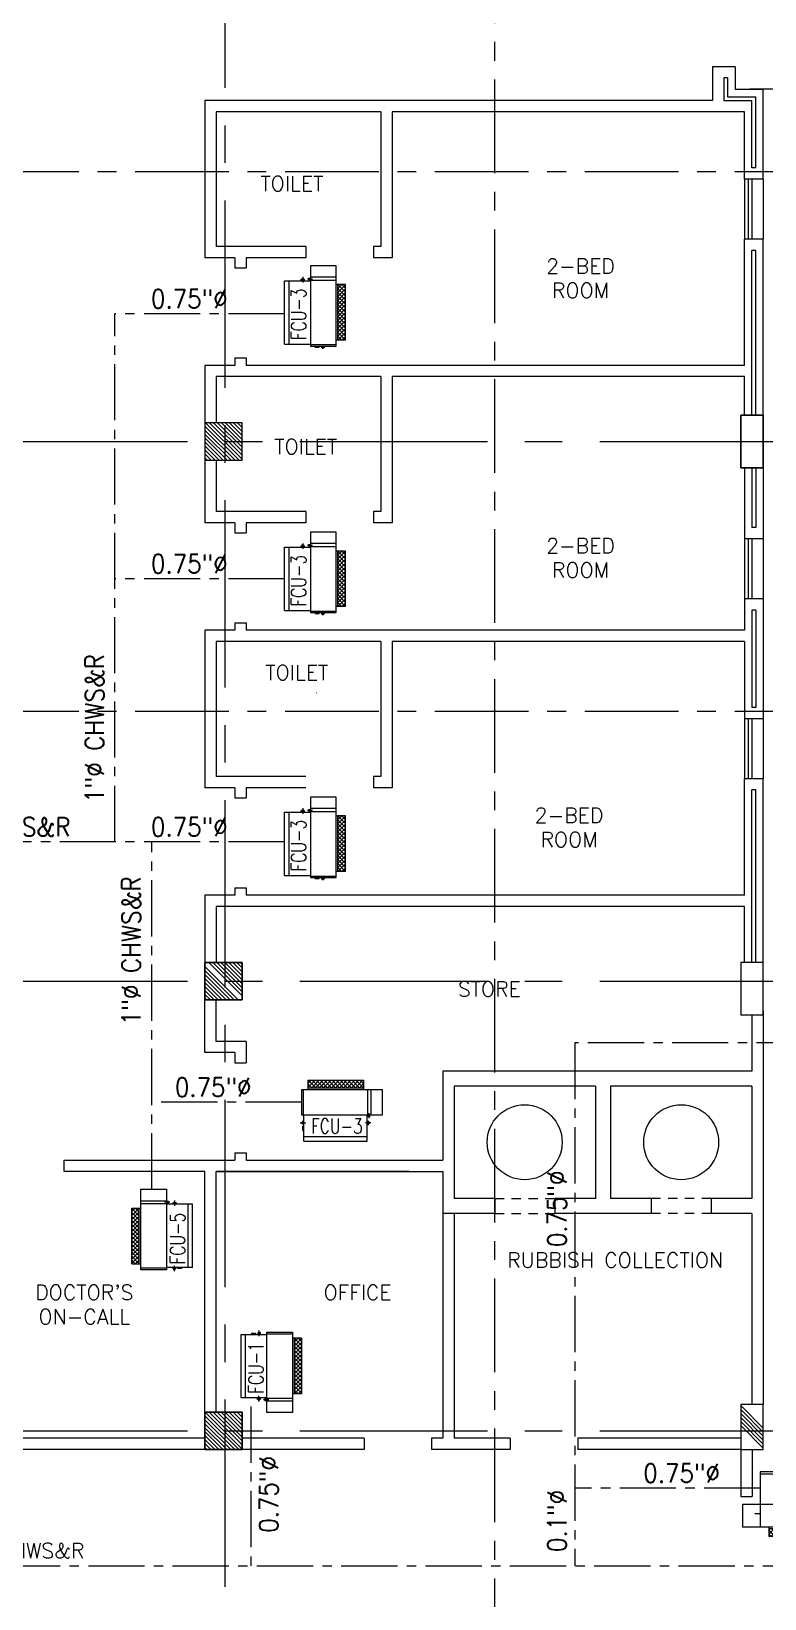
# Model space of a CAD drawing. Extents: x 417866242 to 417866633, y 43498034 to 43498122.
# Drawn here: x 417866590.38 to 417866600.17, y 43498069.42 to 43498090.33 of the extents above; entities that cross this region are included whole.
import ezdxf
from ezdxf.enums import TextEntityAlignment as Align

# ---------------------------------------------------------------- set-up
doc = ezdxf.new("R2010")
doc.units = 0
doc.header["$MEASUREMENT"] = 0
for name, pattern in [('CENTER', [2, 1.25, -0.25, 0.25, -0.25]), ('CENTER2', [1.125, 0.75, -0.125, 0.125, -0.125]), ('CENTERX2', [4, 2.5, -0.5, 0.5, -0.5]), ('HIDDEN2', [0.1875, 0.125, -0.0625])]:
    doc.linetypes.add(name, pattern=pattern)
doc.layers.get('0').update_dxf_attribs({"linetype": 'CONTINUOUS'})
for name, color, linetype in [('AC-CH', 6, 'CENTER2'), ('AC-CHT', 2, 'CONTINUOUS'), ('AXES', 11, 'CENTERX2'), ('AXES1', 11, 'CENTER'), ('COL', 11, 'CONTINUOUS'), ('FCU', 6, 'CONTINUOUS'), ('HAT', 11, 'CONTINUOUS'), ('INSUL', 11, 'CONTINUOUS'), ('RM-NAME', 11, 'CONTINUOUS'), ('ROOF', 11, 'CONTINUOUS'), ('SUNI-FUR', 11, 'CONTINUOUS'), ('TEXTN', 2, 'CONTINUOUS'), ('WALL', 11, 'CONTINUOUS'), ('WIN', 11, 'CONTINUOUS')]:
    doc.layers.add(name, color=color, linetype=linetype)
doc.styles.add('KHRS2', font='ROMANS.shx', dxfattribs={"height": 200})
doc.styles.add('ROMANS', font='ROMANS.shx', dxfattribs={"width": 0.6})

# ---------------------------------------------------------------- blocks, each defined once
blk = doc.blocks.new('C11')
at = {"layer": 'HAT'}
h = blk.add_hatch(dxfattribs=at)
h.set_pattern_fill('ANSI31', color=256, scale=300, style=0)
h.set_pattern_definition([(45, (-248556.182, -75061.005), (-26.5165043, 26.5165043), [])])
h.paths.add_polyline_path([(300, 700), (0, 700), (0, 350), (300, 350)])
h.paths.add_polyline_path([(300, 350), (0, 350), (0, 0), (300, 0)])
at = {"layer": 'COL'}
blk.add_lwpolyline([(300, 700), (300, 0), (0, 0), (0, 700)], close=True, dxfattribs=at)
blk = doc.blocks.new('*X58')
at = {"color": 0}
for p, q in [((227926, 149490), (228426, 149990)), ((227929, 149546), (228373, 149990)), ((227929, 149599), (228319, 149990)), ((227929, 149652), (228266, 149990)), ((227929, 149705), (228213, 149990)), ((227929, 149758), (228160, 149990)), ((227929, 149811), (228107, 149990)), ((227929, 149864), (228054, 149990)), ((227929, 149917), (228001, 149990)), ((227929, 149970), (227948, 149990)), ((227979, 149490), (228429, 149940)), ((228032, 149490), (228429, 149887)), ((228085, 149490), (228429, 149834)), ((228138, 149490), (228429, 149781)), ((228191, 149490), (228429, 149728)), ((228244, 149490), (228429, 149675)), ((228297, 149490), (228429, 149622)), ((228350, 149490), (228429, 149568)), ((228403, 149490), (228429, 149515))]:
    blk.add_line(p, q, dxfattribs=at)
blk = doc.blocks.new('COL50')
at = {"layer": 'COL'}
blk.add_lwpolyline([(-250, 250), (-250, -250), (250, -250), (250, 250)], close=True, dxfattribs=at)
blk = doc.blocks.new('*X59')
at = {"color": 0}
for p, q in [((227929, 155538), (228380, 155990)), ((227929, 155592), (228327, 155990)), ((227929, 155645), (228274, 155990)), ((227929, 155698), (228221, 155990)), ((227929, 155751), (228168, 155990)), ((227929, 155804), (228115, 155990)), ((227929, 155857), (228062, 155990)), ((227929, 155910), (228009, 155990)), ((227929, 155963), (227956, 155990)), ((227986, 155490), (228429, 155932)), ((228039, 155490), (228429, 155879)), ((228092, 155490), (228429, 155826)), ((228145, 155490), (228429, 155773)), ((228198, 155490), (228429, 155720)), ((228251, 155490), (228429, 155667)), ((228304, 155490), (228429, 155614)), ((228357, 155490), (228429, 155561)), ((228410, 155490), (228429, 155508))]:
    blk.add_line(p, q, dxfattribs=at)
blk = doc.blocks.new('*X74')
at = {"color": 0}
for p, q in [((227929, 162698), (228420, 163190)), ((227929, 162751), (228367, 163190)), ((227929, 162804), (228314, 163190)), ((227929, 162857), (228261, 163190)), ((227929, 162910), (228208, 163190)), ((227929, 162963), (228155, 163190)), ((227929, 163016), (228102, 163190)), ((227929, 163069), (228049, 163190)), ((227929, 163122), (227996, 163190)), ((227929, 163175), (227943, 163190)), ((227973, 162690), (228429, 163145)), ((228026, 162690), (228429, 163092)), ((228079, 162690), (228429, 163039)), ((228132, 162690), (228429, 162986)), ((228185, 162690), (228429, 162933)), ((228239, 162690), (228429, 162880)), ((228292, 162690), (228429, 162827)), ((228345, 162690), (228429, 162774)), ((228398, 162690), (228429, 162721))]:
    blk.add_line(p, q, dxfattribs=at)
blk = doc.blocks.new('RM1')
at = {"layer": 'RM-NAME', "style": 'ROMANS'}
for tag, p in [('ROOMNAME1', (0, 324)), ('ROOMNAME2', (0, 0))]:
    blk.add_attdef(tag, text='', height=200, dxfattribs=at).set_placement(p, align=Align.MIDDLE)
blk = doc.blocks.new('*X90')
at = {"color": 0}
for p, q in [((16890, -2467), (16943, -2414)), ((16890, -2520), (16990, -2420)), ((16990, -2565), (16890, -2465)), ((16890, -2573), (16990, -2473)), ((16990, -2512), (16892, -2414)), ((16990, -2459), (16945, -2414)), ((16990, -2619), (16890, -2519)), ((16890, -2626), (16990, -2526)), ((16990, -2672), (16890, -2572)), ((16890, -2679), (16990, -2579)), ((16990, -2725), (16890, -2625)), ((16890, -2732), (16990, -2632)), ((16990, -2778), (16890, -2678)), ((16890, -2785), (16990, -2685)), ((16990, -2831), (16890, -2731)), ((16890, -2838), (16990, -2738)), ((16990, -2884), (16890, -2784)), ((16890, -2891), (16990, -2791)), ((16990, -2937), (16890, -2837)), ((16890, -2944), (16990, -2844)), ((16990, -2990), (16890, -2890)), ((16890, -2997), (16990, -2897)), ((16990, -3043), (16890, -2943)), ((16890, -3050), (16990, -2950)), ((16990, -3096), (16890, -2996)), ((16890, -3103), (16990, -3003)), ((16990, -3149), (16890, -3049)), ((16944, -3155), (16890, -3102)), ((16892, -3155), (16990, -3056)), ((16945, -3155), (16990, -3109))]:
    blk.add_line(p, q, dxfattribs=at)
blk = doc.blocks.new('WHE06')
at = {"color": 6}
for p, q in [((0, -422), (0, 422)), ((0, 422), (346, 422)), ((346, 469), (346, -451)), ((689, 469), (346, 469)), ((689, -451), (689, 469)), ((0, -422), (346, -422)), ((346, -451), (689, -451))]:
    blk.add_line(p, q, dxfattribs=at)
at = {"color": 3}
for p, q in [((60, -422), (60, 422)), ((212, 437), (269, 437)), ((232, 452), (232, 422)), ((232, 452), (252, 452)), ((242, 472), (242, 399)), ((252, 452), (252, 422)), ((305, 448), (373, 448)), ((321, 458), (321, 438)), ((321, 458), (346, 458)), ((321, 438), (346, 438)), ((689, 622), (346, 622)), ((346, 622), (346, 469)), ((346, 430), (689, 430)), ((689, 469), (689, 622)), ((811, 371), (689, 371)), ((711, -371), (711, 371)), ((811, -371), (811, 371)), ((242, -472), (242, -399)), ((811, -371), (689, -371)), ((142, -437), (142, -422)), ((142, -437), (197, -437)), ((197, -437), (197, -422)), ((221, -437), (269, -437)), ((232, -452), (232, -422)), ((232, -452), (252, -452)), ((252, -452), (252, -422)), ((346, -430), (689, -430))]:
    blk.add_line(p, q, dxfattribs=at)
at = {"color": 11}
blk.add_blockref('*X90', (-16179, 2784), dxfattribs=at)
blk = doc.blocks.new('*X92')
at = {"color": 0}
for p, q in [((-750, 2538), (-672, 2616)), ((-750, 2591), (-725, 2616)), ((-660, 2516), (-750, 2606)), ((-713, 2516), (-750, 2553)), ((-719, 2516), (-619, 2616)), ((-607, 2516), (-707, 2616)), ((-666, 2516), (-566, 2616)), ((-554, 2516), (-654, 2616)), ((-613, 2516), (-513, 2616)), ((-501, 2516), (-601, 2616)), ((-560, 2516), (-460, 2616)), ((-448, 2516), (-548, 2616)), ((-507, 2516), (-407, 2616)), ((-394, 2516), (-494, 2616)), ((-454, 2516), (-354, 2616)), ((-341, 2516), (-441, 2616)), ((-401, 2516), (-301, 2616)), ((-288, 2516), (-388, 2616)), ((-348, 2516), (-248, 2616)), ((-235, 2516), (-335, 2616)), ((-295, 2516), (-195, 2616)), ((-182, 2516), (-282, 2616)), ((-242, 2516), (-142, 2616)), ((-129, 2516), (-229, 2616)), ((-189, 2516), (-89, 2616)), ((-76, 2516), (-176, 2616)), ((-136, 2516), (-36, 2616)), ((-23, 2516), (-123, 2616)), ((-83, 2516), (17, 2616)), ((30, 2516), (-70, 2616)), ((-30, 2516), (70, 2616)), ((83, 2516), (-17, 2616)), ((23, 2516), (123, 2616)), ((136, 2516), (36, 2616)), ((76, 2516), (176, 2616)), ((189, 2516), (89, 2616)), ((129, 2516), (215, 2601)), ((215, 2543), (142, 2616)), ((182, 2516), (215, 2548)), ((215, 2596), (195, 2616))]:
    blk.add_line(p, q, dxfattribs=at)
blk = doc.blocks.new('WAP16')
at = {"color": 6}
for p, q in [((-597, 0), (-597, -737)), ((-597, 0), (597, 0)), ((597, 0), (597, -737)), ((-597, -437), (597, -437)), ((-597, -737), (597, -737))]:
    blk.add_line(p, q, dxfattribs=at)
at = {"color": 3}
for p, q in [((-597, -32), (597, -32)), ((597, -437), (835, -437)), ((597, -562), (670, -562)), ((835, -437), (835, -737)), ((-482, -737), (-482, -862)), ((-482, -762), (482, -762)), ((482, -737), (482, -862)), ((597, -737), (835, -737)), ((-482, -862), (482, -862))]:
    blk.add_line(p, q, dxfattribs=at)
at = {"color": 11}
blk.add_blockref('*X92', (268, -3378), dxfattribs=at)
blk = doc.blocks.new('*X104')
at = {"color": 0}
for p, q in [((16890, -2467), (16943, -2414)), ((16890, -2520), (16990, -2420)), ((16990, -2565), (16890, -2465)), ((16890, -2573), (16990, -2473)), ((16990, -2512), (16892, -2414)), ((16990, -2459), (16945, -2414)), ((16990, -2619), (16890, -2519)), ((16890, -2626), (16990, -2526)), ((16990, -2672), (16890, -2572)), ((16890, -2679), (16990, -2579)), ((16990, -2725), (16890, -2625)), ((16890, -2732), (16990, -2632)), ((16990, -2778), (16890, -2678)), ((16890, -2785), (16990, -2685)), ((16990, -2831), (16890, -2731)), ((16890, -2838), (16990, -2738)), ((16990, -2884), (16890, -2784)), ((16890, -2891), (16990, -2791)), ((16990, -2937), (16890, -2837)), ((16890, -2944), (16990, -2844)), ((16990, -2990), (16890, -2890)), ((16890, -2997), (16990, -2897)), ((16990, -3043), (16890, -2943)), ((16890, -3050), (16990, -2950)), ((16990, -3096), (16890, -2996)), ((16890, -3103), (16990, -3003)), ((16990, -3149), (16890, -3049)), ((16944, -3155), (16890, -3102)), ((16892, -3155), (16990, -3056)), ((16945, -3155), (16990, -3109))]:
    blk.add_line(p, q, dxfattribs=at)

msp = doc.modelspace()

# ---------------------------------------------------------------- hatches: boundary and pattern name
at = {"layer": 'HAT'}
h = msp.add_hatch(dxfattribs=at)
h.set_pattern_fill('ANSI31', color=256, scale=0.3, style=0)
h.set_pattern_definition([(135, (417866900.68178, 43498016.645967), (0.0265165043, 0.0265165043), [])])
h.paths.add_polyline_path([(417866599.846, 43498072.007), (417866600.146, 43498072.007), (417866600.146, 43498071.657), (417866599.846, 43498071.657)])
h.paths.add_polyline_path([(417866599.846, 43498071.657), (417866600.146, 43498071.657), (417866600.146, 43498071.407), (417866599.846, 43498071.407)])

# ---------------------------------------------------------------- linework, layer by layer
at = {"layer": 'AC-CH'}
for p, q in [((417866591.495, 43498079.514), (417866591.495, 43498086.56)), ((417866593.76, 43498086.56), (417866591.495, 43498086.56)), ((417866593.76, 43498083.025), (417866591.495, 43498083.025)), ((417866593.76, 43498079.514), (417866584.217, 43498079.514)), ((417866591.989, 43498074.878), (417866591.989, 43498079.514)), ((417866597.632, 43498076.832), (417866597.632, 43498069.857)), ((417866600.806, 43498076.832), (417866597.632, 43498076.832)), ((417866593.99, 43498076.041), (417866591.989, 43498076.041)), ((417866593.312, 43498071.979), (417866593.312, 43498069.857)), ((417866600.107, 43498070.891), (417866597.632, 43498070.891)), ((417866572.017, 43498069.857), (417866618.435, 43498069.857))]:
    msp.add_line(p, q, dxfattribs=at)
at = {"layer": 'AXES'}
for p, q in [((417866592.966, 43498033.573), (417866592.966, 43498110.385)), ((417866557.966, 43498084.857), (417866626.006, 43498084.857)), ((417866557.966, 43498077.657), (417866626.006, 43498077.657)), ((417866557.966, 43498071.657), (417866626.006, 43498071.657))]:
    msp.add_line(p, q, dxfattribs=at)
at = {"layer": 'AXES1'}
for p, q in [((417866596.566, 43498040.437), (417866596.566, 43498099.257)), ((417866567.766, 43498088.457), (417866626.006, 43498088.457)), ((417866567.766, 43498081.257), (417866626.006, 43498081.257))]:
    msp.add_line(p, q, dxfattribs=at)
at = {"layer": 'COL'}
for p, q in [((417866599.996, 43498076.457), (417866595.871, 43498076.457)), ((417866597.908, 43498076.257), (417866596.021, 43498076.257)), ((417866597.908, 43498076.257), (417866597.908, 43498074.757)), ((417866598.108, 43498076.257), (417866598.108, 43498074.757)), ((417866599.996, 43498076.257), (417866598.108, 43498076.257)), ((417866596.564, 43498074.757), (417866596.021, 43498074.757)), ((417866596.564, 43498074.757), (417866596.564, 43498074.557)), ((417866597.364, 43498074.757), (417866597.364, 43498074.557)), ((417866597.908, 43498074.757), (417866597.364, 43498074.757)), ((417866598.652, 43498074.757), (417866598.108, 43498074.757)), ((417866598.652, 43498074.757), (417866598.652, 43498074.557)), ((417866599.452, 43498074.757), (417866599.452, 43498074.557)), ((417866599.996, 43498074.757), (417866599.452, 43498074.757)), ((417866596.564, 43498074.557), (417866595.871, 43498074.557)), ((417866598.652, 43498074.557), (417866597.364, 43498074.557)), ((417866599.996, 43498074.557), (417866599.452, 43498074.557))]:
    msp.add_line(p, q, dxfattribs=at)
msp.add_lwpolyline([(417866599.846, 43498072.007), (417866599.846, 43498071.407), (417866600.146, 43498071.407), (417866600.146, 43498072.007)], close=True, dxfattribs=at)
at = {"layer": 'FCU', "color": 3}
for p, q in [((417866594.449, 43498087.201), (417866594.106, 43498087.201)), ((417866594.106, 43498087.201), (417866594.106, 43498087.049)), ((417866594.449, 43498087.049), (417866594.449, 43498087.201)), ((417866593.82, 43498086.157), (417866593.82, 43498087.002)), ((417866593.972, 43498087.017), (417866594.029, 43498087.017)), ((417866593.992, 43498087.032), (417866593.992, 43498087.002)), ((417866593.992, 43498087.032), (417866594.012, 43498087.032)), ((417866594.002, 43498087.052), (417866594.002, 43498086.979)), ((417866594.012, 43498087.032), (417866594.012, 43498087.002)), ((417866594.065, 43498087.027), (417866594.133, 43498087.027)), ((417866594.081, 43498087.037), (417866594.081, 43498087.017)), ((417866594.081, 43498087.037), (417866594.106, 43498087.037)), ((417866594.081, 43498087.017), (417866594.106, 43498087.017)), ((417866594.106, 43498087.01), (417866594.449, 43498087.01)), ((417866594.571, 43498086.95), (417866594.449, 43498086.95)), ((417866594.471, 43498086.209), (417866594.471, 43498086.95)), ((417866594.571, 43498086.209), (417866594.571, 43498086.95)), ((417866594.106, 43498086.149), (417866594.449, 43498086.149)), ((417866594.169, 43498086.116), (417866594.169, 43498086.131)), ((417866594.169, 43498086.116), (417866594.224, 43498086.116)), ((417866594.224, 43498086.116), (417866594.224, 43498086.131)), ((417866594.249, 43498086.116), (417866594.297, 43498086.116)), ((417866594.26, 43498086.101), (417866594.26, 43498086.131)), ((417866594.26, 43498086.101), (417866594.28, 43498086.101)), ((417866594.28, 43498086.101), (417866594.28, 43498086.131)), ((417866594.571, 43498086.209), (417866594.449, 43498086.209)), ((417866594.449, 43498083.646), (417866594.106, 43498083.646)), ((417866594.106, 43498083.646), (417866594.106, 43498083.494)), ((417866594.449, 43498083.494), (417866594.449, 43498083.646)), ((417866593.82, 43498082.602), (417866593.82, 43498083.447)), ((417866593.972, 43498083.462), (417866594.029, 43498083.462)), ((417866593.992, 43498083.477), (417866593.992, 43498083.447)), ((417866593.992, 43498083.477), (417866594.012, 43498083.477)), ((417866594.002, 43498083.497), (417866594.002, 43498083.424)), ((417866594.012, 43498083.477), (417866594.012, 43498083.447)), ((417866594.065, 43498083.472), (417866594.133, 43498083.472)), ((417866594.081, 43498083.482), (417866594.081, 43498083.462)), ((417866594.081, 43498083.482), (417866594.106, 43498083.482)), ((417866594.081, 43498083.462), (417866594.106, 43498083.462)), ((417866594.106, 43498083.455), (417866594.449, 43498083.455)), ((417866594.571, 43498083.395), (417866594.449, 43498083.395)), ((417866594.471, 43498082.654), (417866594.471, 43498083.395)), ((417866594.571, 43498082.654), (417866594.571, 43498083.395)), ((417866594.106, 43498082.594), (417866594.449, 43498082.594)), ((417866594.169, 43498082.561), (417866594.169, 43498082.576)), ((417866594.169, 43498082.561), (417866594.224, 43498082.561)), ((417866594.224, 43498082.561), (417866594.224, 43498082.576)), ((417866594.249, 43498082.561), (417866594.297, 43498082.561)), ((417866594.26, 43498082.546), (417866594.26, 43498082.576)), ((417866594.26, 43498082.546), (417866594.28, 43498082.546)), ((417866594.28, 43498082.546), (417866594.28, 43498082.576)), ((417866594.571, 43498082.654), (417866594.449, 43498082.654)), ((417866594.002, 43498079.962), (417866594.002, 43498079.889)), ((417866594.449, 43498080.111), (417866594.106, 43498080.111)), ((417866594.106, 43498080.111), (417866594.106, 43498079.959)), ((417866594.449, 43498079.959), (417866594.449, 43498080.111)), ((417866593.82, 43498079.067), (417866593.82, 43498079.912)), ((417866593.972, 43498079.927), (417866594.029, 43498079.927)), ((417866593.992, 43498079.942), (417866593.992, 43498079.912)), ((417866593.992, 43498079.942), (417866594.012, 43498079.942)), ((417866594.012, 43498079.942), (417866594.012, 43498079.912)), ((417866594.065, 43498079.937), (417866594.133, 43498079.937)), ((417866594.081, 43498079.947), (417866594.081, 43498079.927)), ((417866594.081, 43498079.947), (417866594.106, 43498079.947)), ((417866594.081, 43498079.927), (417866594.106, 43498079.927)), ((417866594.106, 43498079.92), (417866594.449, 43498079.92)), ((417866594.571, 43498079.86), (417866594.449, 43498079.86)), ((417866594.471, 43498079.119), (417866594.471, 43498079.86)), ((417866594.571, 43498079.119), (417866594.571, 43498079.86)), ((417866594.106, 43498079.059), (417866594.449, 43498079.059)), ((417866594.169, 43498079.026), (417866594.169, 43498079.041)), ((417866594.169, 43498079.026), (417866594.224, 43498079.026)), ((417866594.224, 43498079.026), (417866594.224, 43498079.041)), ((417866594.249, 43498079.026), (417866594.297, 43498079.026)), ((417866594.26, 43498079.011), (417866594.26, 43498079.041)), ((417866594.26, 43498079.011), (417866594.28, 43498079.011)), ((417866594.28, 43498079.011), (417866594.28, 43498079.041)), ((417866594.571, 43498079.119), (417866594.449, 43498079.119))]:
    msp.add_line(p, q, dxfattribs=at)
at = {"layer": 'FCU', "color": 6}
for p, q in [((417866593.76, 43498086.157), (417866593.76, 43498087.002)), ((417866593.76, 43498087.002), (417866594.106, 43498087.002)), ((417866594.106, 43498087.049), (417866594.106, 43498086.129)), ((417866594.449, 43498087.049), (417866594.106, 43498087.049)), ((417866594.449, 43498086.129), (417866594.449, 43498087.049)), ((417866593.76, 43498086.157), (417866594.106, 43498086.157)), ((417866594.106, 43498086.129), (417866594.449, 43498086.129)), ((417866593.76, 43498082.602), (417866593.76, 43498083.447)), ((417866593.76, 43498083.447), (417866594.106, 43498083.447)), ((417866594.106, 43498083.494), (417866594.106, 43498082.574)), ((417866594.449, 43498083.494), (417866594.106, 43498083.494)), ((417866594.449, 43498082.574), (417866594.449, 43498083.494)), ((417866593.76, 43498082.602), (417866594.106, 43498082.602)), ((417866594.106, 43498082.574), (417866594.449, 43498082.574)), ((417866594.106, 43498079.959), (417866594.106, 43498079.039)), ((417866594.449, 43498079.959), (417866594.106, 43498079.959)), ((417866594.449, 43498079.039), (417866594.449, 43498079.959)), ((417866593.76, 43498079.067), (417866593.76, 43498079.912)), ((417866593.76, 43498079.912), (417866594.106, 43498079.912)), ((417866593.76, 43498079.067), (417866594.106, 43498079.067)), ((417866594.106, 43498079.039), (417866594.449, 43498079.039))]:
    msp.add_line(p, q, dxfattribs=at)
at = {"layer": 'INSUL'}
for p, q in [((417866599.621, 43498089.707), (417866599.621, 43498089.407)), ((417866599.671, 43498089.707), (417866599.621, 43498089.707)), ((417866599.671, 43498089.707), (417866599.671, 43498089.457)), ((417866599.621, 43498089.407), (417866599.996, 43498089.407)), ((417866599.671, 43498089.457), (417866600.046, 43498089.457)), ((417866599.996, 43498088.507), (417866599.996, 43498089.407)), ((417866600.046, 43498088.507), (417866600.046, 43498089.457)), ((417866600.046, 43498088.507), (417866599.996, 43498088.507)), ((417866600.046, 43498087.407), (417866599.996, 43498087.407)), ((417866599.996, 43498085.207), (417866599.996, 43498087.407)), ((417866600.046, 43498085.207), (417866600.046, 43498087.407)), ((417866599.996, 43498084.507), (417866599.996, 43498083.707)), ((417866600.046, 43498084.507), (417866600.046, 43498083.707)), ((417866600.046, 43498083.707), (417866599.996, 43498083.707)), ((417866600.046, 43498082.607), (417866599.996, 43498082.607)), ((417866599.996, 43498082.607), (417866599.996, 43498081.307)), ((417866600.046, 43498082.607), (417866600.046, 43498081.307)), ((417866600.046, 43498081.307), (417866599.996, 43498081.307)), ((417866600.046, 43498080.207), (417866599.996, 43498080.207)), ((417866599.996, 43498077.907), (417866599.996, 43498080.207)), ((417866600.046, 43498080.207), (417866599.996, 43498080.207)), ((417866600.046, 43498077.907), (417866600.046, 43498080.207))]:
    msp.add_line(p, q, dxfattribs=at)
at = {"layer": 'ROOF'}
msp.add_line((417866609.786, 43498089.557), (417866599.966, 43498089.557), dxfattribs=at)
at = {"layer": 'SUNI-FUR', "linetype": 'HIDDEN2'}
for p, q in [((417866596.564, 43498074.757), (417866597.364, 43498074.757)), ((417866599.452, 43498074.757), (417866598.652, 43498074.757)), ((417866596.564, 43498074.557), (417866597.364, 43498074.557)), ((417866599.452, 43498074.557), (417866598.652, 43498074.557))]:
    msp.add_line(p, q, dxfattribs=at)
at = {"layer": 'SUNI-FUR'}
for centre in [(417866596.964, 43498075.507), (417866599.052, 43498075.507)]:
    msp.add_circle(centre, 0.5, dxfattribs=at)
at = {"layer": 'WALL'}
for p, q in [((417866599.471, 43498089.857), (417866599.471, 43498089.407)), ((417866599.771, 43498089.857), (417866599.471, 43498089.857)), ((417866599.771, 43498089.857), (417866599.771, 43498089.557)), ((417866599.471, 43498089.407), (417866592.696, 43498089.407)), ((417866599.771, 43498089.557), (417866600.146, 43498089.557)), ((417866600.146, 43498088.357), (417866600.146, 43498089.557)), ((417866595.046, 43498089.257), (417866592.846, 43498089.257)), ((417866599.896, 43498089.257), (417866595.196, 43498089.257)), ((417866599.896, 43498088.357), (417866599.896, 43498089.257)), ((417866600.146, 43498088.357), (417866599.896, 43498088.357)), ((417866600.146, 43498087.557), (417866599.896, 43498087.557)), ((417866599.896, 43498085.872), (417866599.896, 43498087.557)), ((417866600.146, 43498085.207), (417866600.146, 43498087.557)), ((417866593.096, 43498087.307), (417866592.696, 43498087.307)), ((417866594.046, 43498087.457), (417866592.846, 43498087.457)), ((417866594.046, 43498087.307), (417866593.246, 43498087.307)), ((417866595.046, 43498087.457), (417866594.946, 43498087.457)), ((417866595.196, 43498087.307), (417866594.946, 43498087.307)), ((417866593.096, 43498085.872), (417866592.696, 43498085.872)), ((417866599.896, 43498085.872), (417866593.246, 43498085.872)), ((417866595.046, 43498085.722), (417866592.846, 43498085.722)), ((417866599.896, 43498085.722), (417866595.196, 43498085.722)), ((417866599.896, 43498085.207), (417866599.896, 43498085.722)), ((417866599.896, 43498084.507), (417866599.896, 43498083.557)), ((417866600.146, 43498084.507), (417866600.146, 43498083.557)), ((417866593.096, 43498083.772), (417866592.696, 43498083.772)), ((417866594.046, 43498083.922), (417866592.846, 43498083.922)), ((417866594.046, 43498083.772), (417866593.246, 43498083.772)), ((417866595.046, 43498083.922), (417866594.946, 43498083.922)), ((417866595.196, 43498083.772), (417866594.946, 43498083.772)), ((417866600.146, 43498083.557), (417866599.896, 43498083.557)), ((417866599.896, 43498082.757), (417866599.896, 43498082.337)), ((417866600.146, 43498082.757), (417866599.896, 43498082.757)), ((417866600.146, 43498082.757), (417866600.146, 43498081.157)), ((417866593.096, 43498082.337), (417866592.696, 43498082.337)), ((417866599.896, 43498082.337), (417866593.246, 43498082.337)), ((417866595.046, 43498082.187), (417866592.846, 43498082.187)), ((417866599.896, 43498082.187), (417866595.196, 43498082.187)), ((417866599.896, 43498082.187), (417866599.896, 43498081.157)), ((417866600.146, 43498081.157), (417866599.896, 43498081.157)), ((417866594.046, 43498080.387), (417866592.846, 43498080.387)), ((417866595.046, 43498080.387), (417866594.946, 43498080.387)), ((417866593.096, 43498080.237), (417866592.696, 43498080.237)), ((417866594.046, 43498080.237), (417866593.246, 43498080.237)), ((417866595.196, 43498080.237), (417866594.946, 43498080.237)), ((417866599.896, 43498078.802), (417866599.896, 43498080.357)), ((417866600.146, 43498080.357), (417866599.896, 43498080.357)), ((417866600.146, 43498080.357), (417866599.896, 43498080.357)), ((417866599.896, 43498078.802), (417866599.896, 43498080.357)), ((417866600.146, 43498077.907), (417866600.146, 43498080.357)), ((417866600.146, 43498077.907), (417866600.146, 43498080.357)), ((417866593.096, 43498078.802), (417866592.696, 43498078.802)), ((417866599.896, 43498078.802), (417866593.246, 43498078.802)), ((417866599.896, 43498078.652), (417866592.846, 43498078.652)), ((417866599.896, 43498077.907), (417866599.896, 43498078.652)), ((417866592.696, 43498076.702), (417866592.696, 43498077.407)), ((417866592.696, 43498076.702), (417866592.696, 43498077.407)), ((417866592.846, 43498076.852), (417866592.846, 43498077.407)), ((417866600.146, 43498077.257), (417866600.146, 43498072.007)), ((417866599.996, 43498077.207), (417866599.996, 43498076.457)), ((417866593.246, 43498076.852), (417866592.846, 43498076.852)), ((417866593.096, 43498076.702), (417866592.696, 43498076.702)), ((417866595.871, 43498076.457), (417866595.871, 43498075.267)), ((417866596.021, 43498076.257), (417866596.021, 43498074.757)), ((417866599.996, 43498076.257), (417866599.996, 43498074.757)), ((417866590.821, 43498075.117), (417866590.821, 43498075.267)), ((417866590.821, 43498075.267), (417866593.096, 43498075.267)), ((417866592.846, 43498075.267), (417866593.096, 43498075.267)), ((417866593.246, 43498075.267), (417866595.871, 43498075.267)), ((417866592.696, 43498075.117), (417866590.821, 43498075.117)), ((417866592.696, 43498071.907), (417866592.696, 43498075.117)), ((417866592.846, 43498071.907), (417866592.846, 43498075.117)), ((417866592.846, 43498075.117), (417866595.871, 43498075.117)), ((417866595.421, 43498075.117), (417866592.846, 43498075.117)), ((417866595.871, 43498075.117), (417866595.871, 43498074.707)), ((417866595.871, 43498075.117), (417866595.871, 43498071.557)), ((417866596.021, 43498074.557), (417866596.021, 43498071.557)), ((417866599.996, 43498074.557), (417866599.996, 43498072.007)), ((417866599.996, 43498073.107), (417866599.996, 43498072.007)), ((417866592.696, 43498071.407), (417866585.845, 43498071.407)), ((417866592.696, 43498071.557), (417866589.421, 43498071.557)), ((417866594.821, 43498071.557), (417866593.196, 43498071.557)), ((417866594.821, 43498071.407), (417866593.196, 43498071.407)), ((417866594.821, 43498071.557), (417866594.821, 43498071.407)), ((417866595.721, 43498071.557), (417866595.721, 43498071.407)), ((417866595.871, 43498071.557), (417866595.721, 43498071.557)), ((417866595.721, 43498071.557), (417866595.721, 43498071.407)), ((417866596.771, 43498071.407), (417866595.721, 43498071.407)), ((417866596.771, 43498071.557), (417866596.021, 43498071.557)), ((417866596.771, 43498071.557), (417866596.771, 43498071.407)), ((417866597.671, 43498071.557), (417866597.671, 43498071.407)), ((417866599.843, 43498071.557), (417866597.671, 43498071.557)), ((417866599.843, 43498071.557), (417866597.671, 43498071.557)), ((417866599.843, 43498071.407), (417866597.671, 43498071.407)), ((417866599.843, 43498071.407), (417866597.671, 43498071.407)), ((417866599.848, 43498071.407), (417866599.848, 43498070.782)), ((417866599.998, 43498071.407), (417866599.998, 43498070.782)), ((417866599.848, 43498070.782), (417866599.998, 43498070.782))]:
    msp.add_line(p, q, dxfattribs=at)
at = {"layer": 'WALL', "linetype": 'ByBlock'}
for p, q in [((417866592.696, 43498089.407), (417866592.696, 43498087.307)), ((417866592.846, 43498089.257), (417866592.846, 43498087.457)), ((417866595.046, 43498089.257), (417866595.046, 43498087.457)), ((417866595.196, 43498089.257), (417866595.196, 43498087.307)), ((417866593.096, 43498087.307), (417866593.096, 43498087.172)), ((417866593.246, 43498087.307), (417866593.246, 43498087.172)), ((417866594.046, 43498087.457), (417866594.046, 43498087.307)), ((417866594.946, 43498087.457), (417866594.946, 43498087.307)), ((417866593.096, 43498087.172), (417866593.246, 43498087.172)), ((417866592.696, 43498085.872), (417866592.696, 43498083.772)), ((417866593.096, 43498085.972), (417866593.246, 43498085.972)), ((417866593.096, 43498085.972), (417866593.096, 43498085.872)), ((417866593.246, 43498085.972), (417866593.246, 43498085.872)), ((417866592.846, 43498085.722), (417866592.846, 43498085.107)), ((417866595.046, 43498085.722), (417866595.046, 43498083.922)), ((417866595.196, 43498085.722), (417866595.196, 43498083.772)), ((417866592.846, 43498084.607), (417866592.846, 43498083.922)), ((417866593.096, 43498083.772), (417866593.096, 43498083.637)), ((417866593.246, 43498083.772), (417866593.246, 43498083.637)), ((417866594.046, 43498083.922), (417866594.046, 43498083.772)), ((417866594.946, 43498083.922), (417866594.946, 43498083.772)), ((417866593.096, 43498083.637), (417866593.246, 43498083.637)), ((417866592.696, 43498082.337), (417866592.696, 43498080.237)), ((417866593.096, 43498082.437), (417866593.096, 43498082.337)), ((417866593.096, 43498082.437), (417866593.246, 43498082.437)), ((417866593.246, 43498082.437), (417866593.246, 43498082.337)), ((417866592.846, 43498082.187), (417866592.846, 43498080.387)), ((417866595.046, 43498082.187), (417866595.046, 43498080.387)), ((417866595.196, 43498082.187), (417866595.196, 43498080.237)), ((417866594.946, 43498080.387), (417866594.946, 43498080.237)), ((417866593.096, 43498080.237), (417866593.096, 43498080.102)), ((417866593.246, 43498080.237), (417866593.246, 43498080.102)), ((417866593.096, 43498080.102), (417866593.246, 43498080.102)), ((417866592.696, 43498078.802), (417866592.696, 43498077.907)), ((417866593.096, 43498078.902), (417866593.096, 43498078.802)), ((417866593.096, 43498078.902), (417866593.246, 43498078.902)), ((417866593.246, 43498078.902), (417866593.246, 43498078.802)), ((417866592.846, 43498078.652), (417866592.846, 43498077.907)), ((417866593.246, 43498076.852), (417866593.246, 43498076.567)), ((417866593.096, 43498076.702), (417866593.096, 43498076.567)), ((417866593.096, 43498076.567), (417866593.246, 43498076.567)), ((417866593.096, 43498075.367), (417866593.096, 43498075.267)), ((417866593.096, 43498075.367), (417866593.246, 43498075.367)), ((417866593.246, 43498075.367), (417866593.246, 43498075.267))]:
    msp.add_line(p, q, dxfattribs=at)
at = {"layer": 'WALL', "color": 250, "linetype": 'ByBlock', "ltscale": 0.3}
msp.add_line((417866594.19, 43498081.502), (417866594.188, 43498081.5), dxfattribs=at)
at = {"layer": 'WALL', "linetype": 'ByBlock', "ltscale": 0.3}
for points in [[(417866600.146, 43498084.507), (417866599.846, 43498084.507), (417866599.846, 43498085.207), (417866600.146, 43498085.207)], [(417866593.196, 43498085.107), (417866592.696, 43498085.107), (417866592.696, 43498084.607), (417866593.196, 43498084.607)], [(417866593.196, 43498077.407), (417866592.696, 43498077.407), (417866592.696, 43498077.907), (417866593.196, 43498077.907)], [(417866592.696, 43498071.907), (417866593.196, 43498071.907), (417866593.196, 43498071.407), (417866592.696, 43498071.407)]]:
    msp.add_lwpolyline(points, close=True, dxfattribs=at)
at = {"layer": 'WIN'}
for p, q in [((417866599.896, 43498088.357), (417866599.896, 43498087.557)), ((417866599.946, 43498088.357), (417866599.946, 43498087.557)), ((417866599.996, 43498088.357), (417866599.996, 43498087.557)), ((417866600.146, 43498088.357), (417866600.146, 43498087.557)), ((417866599.896, 43498083.557), (417866599.896, 43498082.757)), ((417866599.946, 43498083.557), (417866599.946, 43498082.757)), ((417866599.996, 43498083.557), (417866599.996, 43498082.757)), ((417866600.146, 43498083.557), (417866600.146, 43498082.757)), ((417866599.896, 43498081.157), (417866599.896, 43498080.357)), ((417866599.946, 43498081.157), (417866599.946, 43498080.357)), ((417866599.996, 43498081.157), (417866599.996, 43498080.357)), ((417866600.146, 43498081.157), (417866600.146, 43498080.357))]:
    msp.add_line(p, q, dxfattribs=at)

# ---------------------------------------------------------------- block references
at = {"layer": 'COL', "linetype": 'ByBlock', "xscale": -0.0009999871253967285, "yscale": 0.001000002026557922, "zscale": 0.001}
for p in [(417866600.146, 43498084.507), (417866600.146, 43498077.207)]:
    msp.add_blockref('C11', p, dxfattribs=at)
at = {"layer": 'COL', "xscale": 0.0009999871253967285, "yscale": 0.001000002026557922, "zscale": 0.001}
for p in [(417866592.946, 43498084.857), (417866592.946, 43498077.657), (417866592.946, 43498071.657)]:
    msp.add_blockref('COL50', p, dxfattribs=at)
at = {"layer": 'FCU', "color": 11, "extrusion": (0, 0, -1), "xscale": -0.0009999871253967285, "yscale": 0.001000002026557922, "zscale": -0.001}
for p in [(-417866577.581, 43498089.364), (-417866577.581, 43498085.809), (-417866577.581, 43498082.274)]:
    msp.add_blockref('*X104', p, dxfattribs=at)
at = {"layer": 'FCU', "linetype": 'ByBlock', "yscale": 0.001000002026557922, "zscale": 0.001}
for p, xscale, rotation in [((417866594.441, 43498075.523), -0.001000002026557922, 270), ((417866593.176, 43498072.521), -0.0009999871253967285, 180)]:
    msp.add_blockref('WHE06', p, dxfattribs=dict(at, xscale=xscale, rotation=rotation))
at = {"layer": 'FCU', "linetype": 'ByBlock', "xscale": -0.0009999871253967285, "yscale": 0.001000002026557922, "zscale": 0.001}
for name, p in [('WHE06', (417866592.533, 43498074.257)), ('WAP16', (417866600.704, 43498071.109))]:
    msp.add_blockref(name, p, dxfattribs=at)
at = {"layer": 'HAT', "xscale": -0.0009999871253967285, "yscale": 0.001000002026557922, "zscale": 0.001}
for name in ['*X74', '*X59', '*X58']:
    msp.add_blockref(name, (417866821.124, 43497921.917), dxfattribs=at)
at = {"layer": 'RM-NAME'}
ref = msp.add_blockref('RM1', (417866593.858, 43498088.298), dxfattribs=dict(at, xscale=-0.0009999871253967285, yscale=0.001000002026557922, zscale=0.001))
ref.add_attrib('ROOMNAME2', 'TOILET', dxfattribs={"height": 0.2, "style": 'ROMANS'}).set_placement((417866593.858, 43498088.298), align=Align.MIDDLE)
ref = msp.add_blockref('RM1', (417866597.709, 43498086.873), dxfattribs=dict(at, xscale=0.0009999871253967285, yscale=0.001000002026557922, zscale=0.001))
ref.add_attrib('ROOMNAME2', 'ROOM', dxfattribs={"height": 0.2, "style": 'ROMANS'}).set_placement((417866597.709, 43498086.873), align=Align.MIDDLE)
ref.add_attrib('ROOMNAME1', '2-BED', dxfattribs={"height": 0.2, "style": 'ROMANS'}).set_placement((417866597.709, 43498087.196), align=Align.MIDDLE)
ref = msp.add_blockref('RM1', (417866594.042, 43498084.789), dxfattribs=dict(at, xscale=-0.0009999871253967285, yscale=0.001000002026557922, zscale=0.001))
ref.add_attrib('ROOMNAME2', 'TOILET', dxfattribs={"height": 0.2, "style": 'ROMANS'}).set_placement((417866594.042, 43498084.789), align=Align.MIDDLE)
ref = msp.add_blockref('RM1', (417866597.709, 43498083.141), dxfattribs=dict(at, xscale=0.0009999871253967285, yscale=0.001000002026557922, zscale=0.001))
ref.add_attrib('ROOMNAME2', 'ROOM', dxfattribs={"height": 0.2, "style": 'ROMANS'}).set_placement((417866597.709, 43498083.141), align=Align.MIDDLE)
ref.add_attrib('ROOMNAME1', '2-BED', dxfattribs={"height": 0.2, "style": 'ROMANS'}).set_placement((417866597.709, 43498083.465), align=Align.MIDDLE)
ref = msp.add_blockref('RM1', (417866593.923, 43498081.774), dxfattribs=dict(at, xscale=-0.0009999871253967285, yscale=0.001000002026557922, zscale=0.001))
ref.add_attrib('ROOMNAME2', 'TOILET', dxfattribs={"height": 0.2, "style": 'ROMANS'}).set_placement((417866593.923, 43498081.774), align=Align.MIDDLE)
ref = msp.add_blockref('RM1', (417866597.556, 43498079.545), dxfattribs=dict(at, xscale=0.0009999871253967285, yscale=0.001000002026557922, zscale=0.001))
ref.add_attrib('ROOMNAME2', 'ROOM', dxfattribs={"height": 0.2, "style": 'ROMANS'}).set_placement((417866597.556, 43498079.545), align=Align.MIDDLE)
ref.add_attrib('ROOMNAME1', '2-BED', dxfattribs={"height": 0.2, "style": 'ROMANS'}).set_placement((417866597.556, 43498079.869), align=Align.MIDDLE)
ref = msp.add_blockref('RM1', (417866596.492, 43498077.551), dxfattribs=dict(at, xscale=0.0009999871253967285, yscale=0.001000002026557922, zscale=0.001))
ref.add_attrib('ROOMNAME2', 'STORE', dxfattribs={"height": 0.2, "style": 'ROMANS'}).set_placement((417866596.492, 43498077.551), align=Align.MIDDLE)
ref = msp.add_blockref('RM1', (417866598.171, 43498073.934), dxfattribs=dict(at, xscale=-0.0009999871253967285, yscale=0.001000002026557922, zscale=0.001))
ref.add_attrib('ROOMNAME2', 'RUBBISH COLLECTION', dxfattribs={"height": 0.2, "style": 'ROMANS'}).set_placement((417866598.171, 43498073.934), align=Align.MIDDLE)
ref = msp.add_blockref('RM1', (417866591.089, 43498073.179), dxfattribs=dict(at, xscale=-0.0009999871253967285, yscale=0.001000002026557922, zscale=0.001))
ref.add_attrib('ROOMNAME2', 'ON-CALL', dxfattribs={"height": 0.2, "style": 'ROMANS'}).set_placement((417866591.089, 43498073.179), align=Align.MIDDLE)
ref.add_attrib('ROOMNAME1', "DOCTOR'S", dxfattribs={"height": 0.2, "style": 'ROMANS'}).set_placement((417866591.089, 43498073.503), align=Align.MIDDLE)
ref = msp.add_blockref('RM1', (417866594.734, 43498073.503), dxfattribs=dict(at, xscale=-0.0009999871253967285, yscale=0.001000002026557922, zscale=0.001))
ref.add_attrib('ROOMNAME2', 'OFFICE', dxfattribs={"height": 0.2, "style": 'ROMANS'}).set_placement((417866594.734, 43498073.503), align=Align.MIDDLE)

# ---------------------------------------------------------------- texts
at = {"layer": 'AC-CHT', "style": 'KHRS2'}
for s, height, width, p in [('0.75"%%C', 0.25, 0.9, (417866592.489, 43498086.76)), ('0.75"%%C', 0.25, 0.9, (417866592.489, 43498083.225)), ('1.25"%%C CHWS&R', 0.25, 0.9, (417866589.669, 43498079.714)), ('0.75"%%C', 0.25, 0.9, (417866592.489, 43498079.714)), ('0.75"%%C', 0.25, 0.9, (417866592.808, 43498076.241)), ('0.75"%%C', 0.25, 0.9, (417866599.058, 43498071.091)), ('3"%%C CHWS&R', 0.2, 0.999985, (417866590.207, 43498070.057))]:
    msp.add_text(s, height=height, dxfattribs=dict(at, width=width)).set_placement(p, align=Align.MIDDLE)
at = {"layer": 'AC-CHT', "style": 'KHRS2', "width": 0.9}
for s, p in [('1"%%C CHWS&R', (417866591.224, 43498081.029)), ('1"%%C CHWS&R', (417866591.712, 43498078.063)), ('0.75"%%C', (417866597.395, 43498074.618)), ('0.75"%%C', (417866593.549, 43498070.808)), ('0.1"%%C', (417866597.395, 43498070.454))]:
    msp.add_text(s, height=0.25, rotation=90, dxfattribs=at).set_placement(p, align=Align.MIDDLE)
at = {"layer": 'TEXTN', "style": 'ROMANS', "width": 0.75}
for s, p in [('FCU-3', (417866594.047, 43498086.21)), ('FCU-3', (417866594.047, 43498082.655)), ('FCU-3', (417866594.047, 43498079.12)), ('FCU-5', (417866592.432, 43498073.877)), ('FCU-1', (417866593.478, 43498072.152))]:
    msp.add_text(s, height=0.2, rotation=90, dxfattribs=at).set_placement(p)
msp.add_text('FCU-3', height=0.2, dxfattribs=at).set_placement((417866594.114, 43498075.622))

doc.saveas('drawing.dxf')
